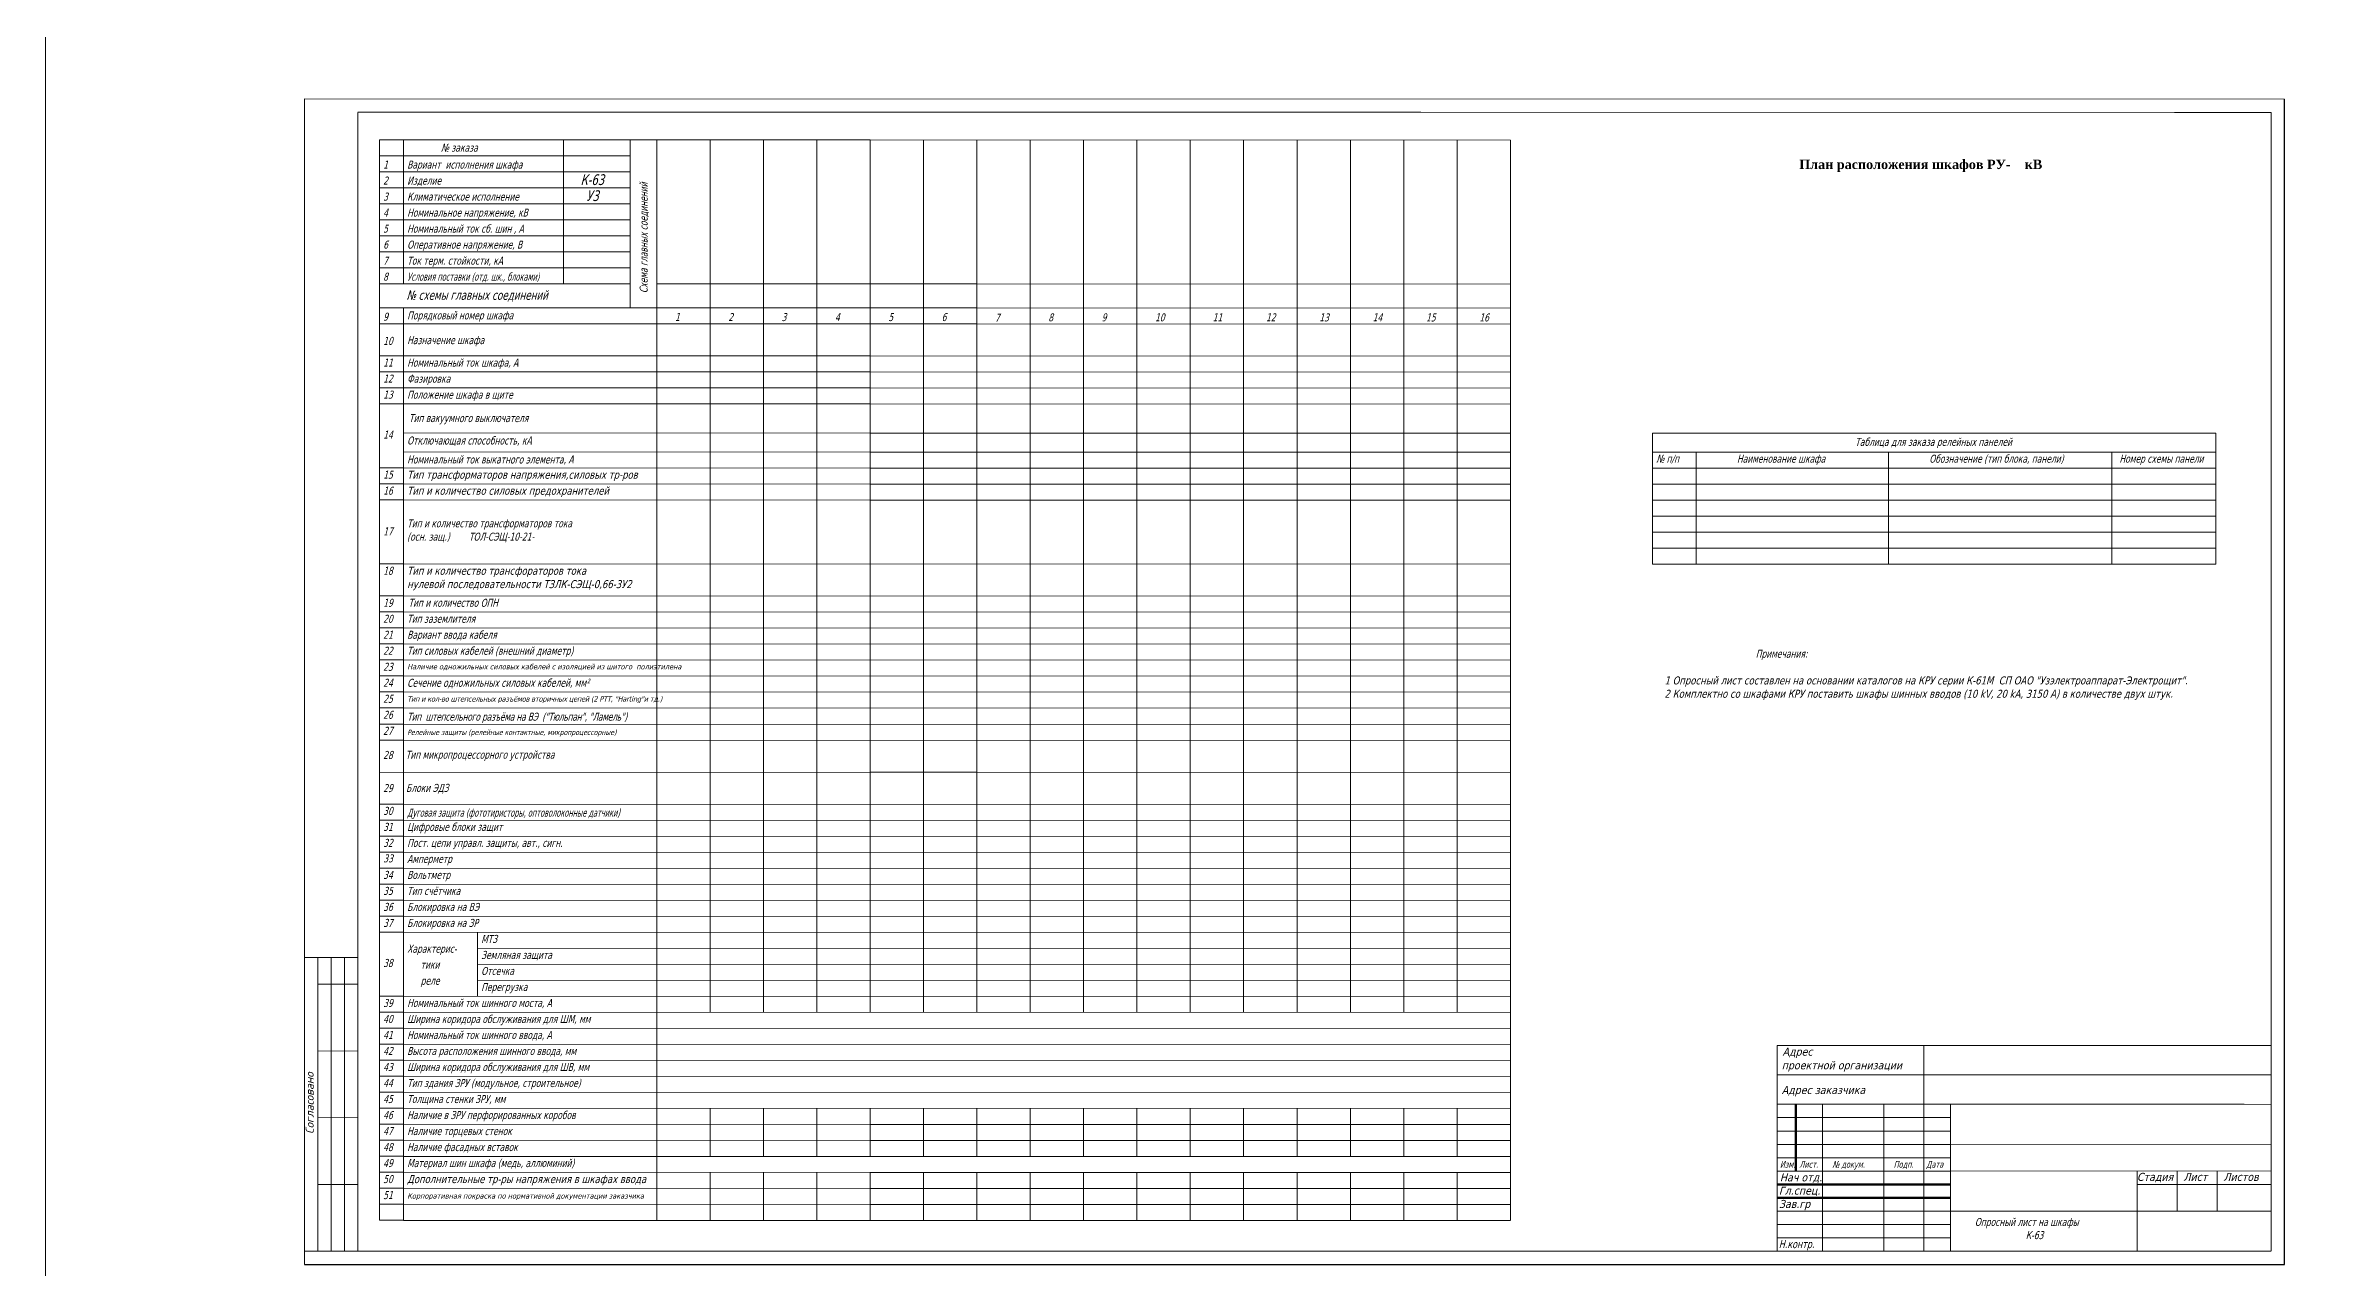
# Model space of a CAD drawing. Header units: millimetres. Extents: x -921 to 41389, y -8091 to 10490.
# Drawn here: x 39819 to 40674, y 9574 to 10032 of the extents above; entities that cross this region are included whole.
import ezdxf
from ezdxf.enums import TextEntityAlignment as Align

# ---------------------------------------------------------------- set-up
doc = ezdxf.new("R2010")
doc.units = ezdxf.units.MM
doc.layers.add('текст', color=7, linetype='Continuous')
doc.styles.add('CYR', font='simplex.shx', dxfattribs={"oblique": 15})
doc.styles.add('S3.5-B', font='TIMESBD.TTF', dxfattribs={"height": 3.5})
doc.styles.add('Tahoma 15', font='TAHOMA.TTF', dxfattribs={"width": 0.8, "oblique": 15})

msp = doc.modelspace()

# ---------------------------------------------------------------- linework, layer by layer
at = {"color": 1, "lineweight": 18}
for p, q in [((39916.087, 9575.04), (39916.087, 10011.891)), ((39916.087, 10011.891), (40658.521, 10011.839)), ((40421.578, 9886.568), (40632.813, 9886.568)), ((40421.578, 9886.568), (40421.578, 9837.45)), ((40632.813, 9886.568), (40632.813, 9837.45)), ((40421.578, 9879.45), (40632.813, 9879.45)), ((40437.882, 9879.45), (40437.882, 9837.45)), ((40509.989, 9879.45), (40509.989, 9837.45)), ((40593.722, 9879.45), (40593.722, 9837.45)), ((40421.578, 9873.45), (40632.813, 9873.45)), ((40421.578, 9867.45), (40632.813, 9867.45)), ((40421.578, 9861.45), (40632.813, 9861.45)), ((40421.578, 9855.45), (40632.813, 9855.45)), ((40421.578, 9849.45), (40632.813, 9849.45)), ((40421.578, 9843.45), (40632.813, 9843.45)), ((40421.578, 9837.45), (40632.813, 9837.45)), ((40653.521, 9580.04), (39916.087, 9580.04)), ((40658.521, 9575.04), (39916.087, 9575.04))]:
    msp.add_line(p, q, dxfattribs=at)
at = {"color": 1}
for p, q in [((40658.521, 9575.04), (40658.521, 10011.839)), ((39916.087, 9575.04), (40658.521, 9575.04))]:
    msp.add_line(p, q, dxfattribs=at)
at = {"color": 7, "lineweight": 18}
for p, q in [((40038.266, 9996.585), (40128.266, 9996.549)), ((40048.266, 9996.585), (40048.266, 9933.585)), ((40048.266, 9996.585), (40048.266, 9915.585)), ((40048.266, 9996.585), (40048.266, 9942.585)), ((40048.266, 9942.585), (40048.266, 9996.585)), ((40048.266, 9996.585), (40048.266, 9915.585)), ((40048.266, 9996.585), (40048.266, 9915.585)), ((40068.266, 9996.585), (40068.266, 9915.585)), ((40088.266, 9996.585), (40088.266, 9915.585)), ((40088.266, 9996.585), (40088.266, 9915.585)), ((40108.266, 9996.585), (40108.266, 9915.585)), ((40108.266, 9996.585), (40108.266, 9915.585)), ((40108.266, 9996.585), (40108.266, 9933.585)), ((40108.266, 9996.585), (40108.266, 9915.585)), ((40128.266, 9996.585), (40128.266, 9669.585)), ((40128.266, 9996.585), (40128.266, 9915.585)), ((40128.266, 9996.541), (40128.266, 9669.585)), ((40128.266, 9996.541), (40368.266, 9996.43)), ((40148.266, 9996.585), (40148.266, 9915.585)), ((40168.266, 9996.525), (40168.266, 9669.515)), ((40168.266, 9996.486), (40168.266, 9915.486)), ((40168.266, 9996.486), (40168.266, 9915.486)), ((40168.266, 9996.387), (40168.268, 9669.509)), ((40168.266, 9996.387), (40168.266, 9942.387)), ((40188.266, 9996.486), (40188.266, 9915.486)), ((40208.266, 9996.486), (40208.266, 9915.486)), ((40208.266, 9996.486), (40208.266, 9915.486)), ((40228.266, 9996.486), (40228.266, 9915.486)), ((40228.266, 9996.486), (40228.266, 9915.486)), ((40248.266, 9996.529), (40248.266, 9669.529)), ((40248.266, 9996.529), (40248.266, 9915.529)), ((40248.266, 9996.486), (40248.266, 9915.486)), ((40248.266, 9996.486), (40248.266, 9915.486)), ((40248.266, 9996.486), (40248.266, 9669.529)), ((40268.266, 9996.529), (40268.266, 9669.456)), ((40288.266, 9996.47), (40288.266, 9669.46)), ((40288.266, 9996.43), (40288.266, 9669.447)), ((40288.266, 9996.43), (40288.266, 9669.447)), ((40288.266, 9996.331), (40288.268, 9669.454)), ((40288.266, 9996.331), (40288.266, 9942.331)), ((40308.266, 9996.43), (40308.266, 9669.439)), ((40328.266, 9996.43), (40328.266, 9669.43)), ((40328.266, 9996.43), (40328.266, 9669.43)), ((40348.266, 9996.43), (40348.266, 9669.422)), ((40348.266, 9996.43), (40348.266, 9669.422)), ((40368.266, 9996.43), (40368.266, 9591.489)), ((40368.266, 9996.43), (40368.266, 9591.489)), ((40108.266, 9987.605), (40108.266, 9933.605)), ((40108.266, 9933.605), (40108.266, 9987.605)), ((40108.266, 9933.605), (40108.266, 9987.605)), ((40048.266, 9969.585), (40048.266, 9915.585)), ((39944.266, 9942.585), (39953.266, 9942.585)), ((39944.266, 9933.585), (39944.266, 9942.585)), ((39953.266, 9942.585), (40013.266, 9942.585)), ((40013.266, 9942.585), (40038.266, 9942.585)), ((40038.266, 9942.585), (40038.266, 9933.585)), ((40048.266, 9942.585), (40048.266, 9933.605)), ((40048.266, 9933.605), (40048.266, 9942.585)), ((40048.266, 9942.585), (40128.266, 9942.552)), ((40128.266, 9942.543), (40168.266, 9942.527)), ((40168.266, 9942.519), (40368.266, 9942.436)), ((39953.266, 9933.585), (39944.266, 9933.585)), ((40013.266, 9933.585), (39953.266, 9933.585)), ((39953.266, 9933.585), (40013.266, 9933.585)), ((39953.266, 9927.585), (39953.266, 9933.585)), ((40038.266, 9933.585), (40013.266, 9933.585)), ((40013.266, 9933.585), (40038.266, 9933.585)), ((40048.266, 9933.585), (40038.266, 9933.585)), ((40048.266, 9933.605), (40128.266, 9933.556)), ((40068.266, 9933.605), (40048.266, 9933.605)), ((40128.266, 9933.605), (40068.266, 9933.605)), ((40148.266, 9933.605), (40128.266, 9933.605)), ((40128.266, 9933.543), (40168.266, 9933.519)), ((40168.266, 9933.589), (40148.266, 9933.605)), ((40368.266, 9933.407), (40168.266, 9933.572)), ((39944.266, 9927.585), (39953.266, 9927.585)), ((39944.266, 9921.585), (39944.266, 9927.585)), ((39944.266, 9915.585), (39944.266, 9921.585)), ((40048.266, 9927.585), (39953.266, 9927.585)), ((39953.266, 9927.585), (39953.266, 9921.585)), ((39953.266, 9927.585), (40048.266, 9927.585)), ((39953.266, 9921.585), (39953.266, 9927.585)), ((39953.266, 9921.585), (39953.266, 9915.585)), ((39953.266, 9915.585), (39953.266, 9921.585)), ((40048.266, 9927.585), (40128.266, 9927.552)), ((40128.266, 9927.536), (40168.266, 9927.522)), ((40168.266, 9927.515), (40368.266, 9927.443)), ((39953.266, 9915.585), (39944.266, 9915.585)), ((39944.266, 9915.585), (39953.266, 9915.585)), ((39953.266, 9915.585), (39944.266, 9915.585)), ((40128.266, 9915.533), (39953.266, 9915.585)), ((39953.266, 9915.585), (40128.266, 9915.533)), ((40128.266, 9915.533), (39953.266, 9915.585)), ((40128.266, 9915.533), (39953.266, 9915.585)), ((39953.266, 9915.585), (40128.266, 9915.533)), ((39953.266, 9909.585), (39953.266, 9915.585)), ((40048.266, 9915.585), (40048.266, 9591.585)), ((40048.266, 9915.585), (40048.266, 9591.585)), ((40048.266, 9915.585), (40048.266, 9591.585)), ((40048.266, 9915.585), (40048.266, 9591.585)), ((40068.266, 9915.585), (40068.266, 9669.585)), ((40088.266, 9915.585), (40088.266, 9669.585)), ((40088.266, 9915.585), (40088.266, 9669.585)), ((40108.266, 9915.585), (40108.266, 9669.585)), ((40128.266, 9915.585), (40128.266, 9669.585)), ((40168.266, 9915.515), (40128.266, 9915.527)), ((40128.266, 9915.527), (40168.266, 9915.515)), ((40168.266, 9915.515), (40128.266, 9915.527)), ((40168.266, 9915.515), (40128.266, 9915.527)), ((40128.266, 9915.527), (40368.266, 9915.508)), ((40148.266, 9915.585), (40148.266, 9669.585)), ((40168.266, 9915.486), (40168.268, 9669.509)), ((40188.266, 9915.486), (40188.266, 9669.486)), ((40208.266, 9915.486), (40208.266, 9669.486)), ((40208.266, 9915.486), (40208.266, 9669.486)), ((40228.266, 9915.486), (40228.266, 9669.486)), ((40228.266, 9915.486), (40228.266, 9669.486)), ((40248.266, 9915.486), (40248.266, 9669.464)), ((40248.266, 9915.486), (40248.266, 9669.464)), ((39944.266, 9903.585), (39953.266, 9903.585)), ((39944.266, 9873.585), (39944.266, 9903.585)), ((40128.266, 9909.533), (39953.266, 9909.585)), ((39953.266, 9909.585), (40128.266, 9909.533)), ((39953.266, 9903.585), (39953.266, 9909.585)), ((40128.266, 9903.533), (39953.266, 9903.585)), ((39953.266, 9903.585), (39953.266, 9885.585)), ((39953.266, 9903.585), (40128.266, 9903.533)), ((39953.266, 9879.585), (39953.266, 9903.585)), ((40368.266, 9909.456), (40128.266, 9909.527)), ((40128.266, 9909.527), (40368.266, 9909.456)), ((40368.266, 9903.456), (40128.266, 9903.527)), ((40128.266, 9903.527), (40368.266, 9903.456)), ((39944.266, 9897.585), (39953.266, 9897.585)), ((39953.266, 9897.585), (40128.266, 9897.533)), ((40128.266, 9897.527), (40368.266, 9897.456)), ((39953.266, 9886.704), (40128.266, 9886.652)), ((40128.266, 9886.646), (40368.266, 9886.575)), ((40128.266, 9879.533), (39953.266, 9879.585)), ((39953.266, 9879.585), (40128.266, 9879.533)), ((39953.266, 9873.585), (39953.266, 9879.585)), ((40368.266, 9879.456), (40128.266, 9879.527)), ((40128.266, 9879.527), (40368.266, 9879.456)), ((40128.266, 9873.533), (39953.266, 9873.585)), ((39953.266, 9873.585), (40128.266, 9873.533)), ((39953.266, 9867.585), (39953.266, 9873.585)), ((40368.266, 9873.456), (40128.266, 9873.527)), ((40128.266, 9873.527), (40368.266, 9873.456)), ((40128.266, 9867.533), (39953.266, 9867.585)), ((40128.266, 9867.533), (39953.266, 9867.585)), ((39953.266, 9867.585), (40128.266, 9867.533)), ((39953.266, 9837.585), (39953.266, 9867.585)), ((40128.266, 9861.533), (39953.266, 9861.585)), ((40128.266, 9861.533), (39953.266, 9861.585)), ((39953.266, 9861.585), (40128.266, 9861.533)), ((40368.266, 9867.456), (40128.266, 9867.527)), ((40368.266, 9867.456), (40128.266, 9867.527)), ((40128.266, 9867.527), (40368.266, 9867.456)), ((40368.266, 9861.456), (40128.266, 9861.527)), ((40368.266, 9861.456), (40128.266, 9861.527)), ((40128.266, 9861.527), (40368.266, 9861.456)), ((39953.266, 9837.585), (40368.266, 9837.462)), ((39953.266, 9825.585), (39953.266, 9831.585)), ((39953.266, 9819.585), (39953.266, 9825.585)), ((39953.266, 9825.585), (40368.266, 9825.462)), ((40368.266, 9819.462), (39953.266, 9819.585)), ((39953.266, 9819.585), (40368.266, 9819.462)), ((39953.266, 9813.585), (39953.266, 9819.585)), ((40368.266, 9813.462), (39953.266, 9813.585)), ((39953.266, 9813.585), (40368.266, 9813.462)), ((39953.266, 9807.585), (39953.266, 9813.585)), ((40368.266, 9807.462), (39953.266, 9807.585)), ((40368.266, 9807.462), (39953.266, 9807.585)), ((39953.266, 9807.585), (40368.266, 9807.462)), ((39953.266, 9801.585), (39953.266, 9807.585)), ((39953.266, 9801.585), (40368.266, 9801.462)), ((39953.266, 9795.585), (40368.266, 9795.462)), ((39953.266, 9789.585), (40368.266, 9789.462)), ((39953.266, 9783.585), (40368.266, 9783.462)), ((39953.266, 9777.585), (40368.266, 9777.462)), ((39944.266, 9753.585), (39944.266, 9771.585)), ((39953.266, 9759.585), (39953.266, 9771.585)), ((39953.266, 9771.585), (40368.266, 9771.462)), ((39944.266, 9759.585), (40368.266, 9759.463)), ((39953.266, 9759.585), (39953.266, 9753.585)), ((39953.266, 9753.585), (39953.266, 9759.585)), ((40128.266, 9759.526), (40168.266, 9759.515)), ((40168.266, 9759.509), (40368.266, 9759.451)), ((39944.266, 9741.585), (39944.266, 9753.585)), ((39953.266, 9753.585), (39953.266, 9741.585)), ((39953.266, 9741.585), (39953.266, 9753.585)), ((39953.266, 9741.585), (39944.266, 9741.585)), ((39944.266, 9741.585), (39944.266, 9729.585)), ((40368.266, 9747.462), (39953.266, 9747.585)), ((39953.266, 9747.585), (40368.266, 9747.462)), ((39953.266, 9747.585), (40368.266, 9747.462)), ((40368.266, 9741.462), (39953.266, 9741.585)), ((39953.266, 9741.585), (40368.266, 9741.462)), ((39953.266, 9735.585), (39953.266, 9741.585)), ((39953.266, 9741.585), (40368.266, 9741.462)), ((39953.266, 9735.585), (40368.266, 9735.462)), ((39953.266, 9729.585), (39953.266, 9735.585)), ((39944.266, 9729.585), (39944.266, 9717.585)), ((39944.266, 9729.585), (39953.266, 9729.585)), ((39953.266, 9723.585), (39944.266, 9723.585)), ((40368.266, 9729.462), (39953.266, 9729.585)), ((39953.266, 9729.585), (40368.266, 9729.462)), ((39953.266, 9717.585), (39953.266, 9729.585)), ((39953.266, 9729.585), (39953.266, 9723.585)), ((40368.266, 9723.462), (39953.266, 9723.585)), ((39953.266, 9723.585), (40368.266, 9723.462)), ((39944.266, 9717.585), (39953.266, 9717.585)), ((39953.266, 9711.585), (39953.266, 9717.585)), ((40368.266, 9717.462), (39953.266, 9717.585)), ((39953.266, 9717.585), (40368.266, 9717.462)), ((39953.266, 9705.585), (39953.266, 9711.585)), ((40368.266, 9711.462), (39953.266, 9711.585)), ((39953.266, 9711.585), (40368.266, 9711.462)), ((39944.266, 9699.585), (39944.266, 9675.585)), ((39953.266, 9699.585), (39953.266, 9705.585)), ((40368.266, 9705.462), (39953.266, 9705.585)), ((40368.266, 9705.462), (39953.266, 9705.585)), ((39953.266, 9705.585), (40368.266, 9705.462)), ((40368.266, 9699.462), (39953.266, 9699.585)), ((39953.266, 9699.585), (40368.266, 9699.462)), ((40368.266, 9699.462), (39953.266, 9699.585)), ((39953.266, 9693.585), (39953.266, 9699.585)), ((39953.266, 9699.585), (40368.266, 9699.462)), ((39953.266, 9699.585), (39953.266, 9675.585)), ((39981.011, 9699.585), (39981.011, 9675.585)), ((39953.266, 9687.585), (39953.266, 9693.585)), ((40368.266, 9693.46), (39981.011, 9693.585)), ((39981.011, 9693.585), (40368.266, 9693.46)), ((39953.266, 9675.585), (39953.266, 9681.585)), ((39953.266, 9675.585), (39953.266, 9681.585)), ((40368.266, 9687.46), (39981.011, 9687.585)), ((39981.011, 9687.585), (40368.266, 9687.46)), ((40368.266, 9681.46), (39981.011, 9681.585)), ((40368.266, 9681.46), (39981.011, 9681.585)), ((39981.011, 9681.585), (40368.266, 9681.46)), ((39953.266, 9669.585), (39953.266, 9675.585)), ((40368.266, 9675.462), (39953.266, 9675.585)), ((39953.266, 9675.585), (40368.266, 9675.462)), ((39953.266, 9669.585), (39953.266, 9675.585)), ((39953.266, 9669.591), (40368.266, 9669.413)), ((39953.266, 9663.585), (40368.266, 9663.501)), ((39953.266, 9657.585), (40368.266, 9657.443)), ((40468.321, 9657.04), (40653.521, 9657.04)), ((40468.321, 9635.04), (40468.321, 9657.04)), ((40523.321, 9657.04), (40523.321, 9635.04)), ((39953.266, 9651.585), (40368.266, 9651.443)), ((39953.266, 9645.585), (40368.266, 9645.446)), ((39953.266, 9639.585), (40368.266, 9639.446)), ((40468.321, 9646.04), (40653.521, 9646.04)), ((39953.266, 9633.585), (40368.266, 9633.462)), ((40068.266, 9633.585), (40068.266, 9615.501)), ((40088.266, 9633.585), (40088.266, 9615.5)), ((40088.266, 9633.585), (40088.266, 9615.5)), ((40108.266, 9633.585), (40108.266, 9615.498)), ((40108.266, 9633.585), (40108.266, 9615.498)), ((40128.266, 9633.585), (40128.266, 9615.497)), ((40128.266, 9633.585), (40128.266, 9615.497)), ((40128.266, 9633.585), (40128.266, 9615.496)), ((40148.266, 9633.585), (40148.266, 9615.585)), ((40168.266, 9633.486), (40168.266, 9615.491)), ((40168.266, 9633.486), (40168.266, 9615.491)), ((40168.266, 9633.486), (40168.266, 9615.491)), ((40168.266, 9633.486), (40168.267, 9615.493)), ((40188.266, 9633.486), (40188.263, 9615.49)), ((40208.266, 9633.486), (40208.266, 9615.489)), ((40208.266, 9633.486), (40208.266, 9615.489)), ((40228.266, 9633.486), (40228.263, 9615.487)), ((40228.266, 9633.486), (40228.263, 9615.487)), ((40248.266, 9633.498), (40248.266, 9615.486)), ((40248.266, 9633.498), (40248.266, 9615.486)), ((40268.266, 9633.492), (40268.266, 9615.484)), ((40288.266, 9633.486), (40288.266, 9615.483)), ((40288.266, 9633.486), (40288.266, 9615.483)), ((40308.266, 9633.48), (40308.266, 9615.482)), ((40328.266, 9633.474), (40328.266, 9615.48)), ((40328.266, 9633.474), (40328.266, 9615.48)), ((40348.266, 9633.468), (40348.266, 9615.479)), ((40348.266, 9633.468), (40348.266, 9615.479)), ((40468.321, 9635.04), (40643.376, 9635.04)), ((40468.321, 9630.04), (40533.321, 9630.04)), ((39953.266, 9627.585), (40368.266, 9627.462)), ((39953.266, 9621.585), (40368.266, 9621.462)), ((40128.266, 9627.527), (40168.266, 9627.515)), ((40128.266, 9621.527), (40168.266, 9621.515)), ((40168.266, 9627.504), (40368.266, 9627.458)), ((40168.266, 9621.515), (40168.266, 9621.515)), ((40168.266, 9621.509), (40368.266, 9621.45)), ((40468.321, 9625.04), (40533.321, 9625.04)), ((39953.266, 9615.509), (40368.266, 9615.48)), ((40128.266, 9615.496), (40168.267, 9615.493)), ((40168.266, 9615.491), (40368.266, 9615.477)), ((40468.321, 9620.04), (40533.321, 9620.04)), ((40468.321, 9615.04), (40533.321, 9615.04)), ((39953.266, 9609.585), (40368.266, 9609.462)), ((39953.266, 9603.585), (40368.266, 9603.462)), ((40068.266, 9609.551), (40068.266, 9597.585)), ((40088.266, 9609.545), (40088.266, 9597.585)), ((40088.266, 9609.545), (40088.266, 9597.585)), ((40108.266, 9609.539), (40108.266, 9597.585)), ((40108.266, 9609.539), (40108.266, 9597.585)), ((40128.266, 9609.533), (40128.266, 9597.585)), ((40128.266, 9609.533), (40128.266, 9597.585)), ((40128.266, 9609.527), (40128.266, 9597.585)), ((40128.266, 9609.527), (40168.267, 9609.515)), ((40128.266, 9603.527), (40168.267, 9603.515)), ((40148.269, 9609.521), (40148.266, 9591.585)), ((40168.266, 9609.509), (40168.266, 9597.486)), ((40168.266, 9609.509), (40168.266, 9597.486)), ((40168.266, 9609.509), (40168.266, 9597.486)), ((40168.266, 9609.509), (40368.266, 9609.45)), ((40168.266, 9603.509), (40368.266, 9603.45)), ((40168.267, 9609.515), (40168.268, 9591.515)), ((40188.262, 9609.504), (40188.261, 9597.504)), ((40208.266, 9609.498), (40208.266, 9597.486)), ((40208.266, 9609.498), (40208.266, 9597.486)), ((40228.262, 9609.492), (40228.261, 9597.492)), ((40228.262, 9609.492), (40228.261, 9597.492)), ((40228.266, 9609.486), (40228.266, 9603.486)), ((40228.266, 9609.486), (40228.266, 9603.486)), ((40248.266, 9609.498), (40248.266, 9591.486)), ((40248.266, 9609.498), (40248.266, 9591.486)), ((40268.266, 9609.492), (40268.266, 9591.494)), ((40288.266, 9609.486), (40288.266, 9591.493)), ((40288.266, 9609.486), (40288.266, 9591.493)), ((40308.266, 9609.48), (40308.266, 9591.492)), ((40328.266, 9609.474), (40328.266, 9591.491)), ((40328.266, 9609.474), (40328.266, 9591.491)), ((40348.266, 9609.468), (40348.266, 9591.49)), ((40348.266, 9609.468), (40348.266, 9591.49)), ((40468.321, 9610.04), (40533.321, 9610.04)), ((40468.321, 9605.04), (40533.321, 9605.04)), ((39953.266, 9597.585), (40368.266, 9597.462)), ((40068.266, 9597.585), (40068.266, 9591.585)), ((40088.266, 9597.585), (40088.266, 9591.585)), ((40088.266, 9597.585), (40088.266, 9591.585)), ((40108.266, 9597.585), (40108.266, 9591.585)), ((40108.266, 9597.585), (40108.266, 9591.585)), ((40128.266, 9597.585), (40128.266, 9591.585)), ((40128.266, 9597.585), (40128.266, 9591.585)), ((40128.266, 9597.585), (40128.266, 9591.585)), ((40128.266, 9597.527), (40168.267, 9597.515)), ((40168.266, 9597.509), (40368.266, 9597.45)), ((40168.266, 9597.486), (40168.266, 9591.486)), ((40168.266, 9597.486), (40168.266, 9591.486)), ((40188.266, 9597.486), (40188.266, 9591.486)), ((40208.266, 9597.486), (40208.266, 9591.486)), ((40208.266, 9597.486), (40208.266, 9591.486)), ((40228.266, 9597.486), (40228.266, 9591.486)), ((40228.266, 9597.486), (40228.266, 9591.486)), ((40468.321, 9600.04), (40533.321, 9600.04)), ((40468.321, 9595.04), (40533.321, 9595.04)), ((39953.266, 9591.509), (40368.227, 9591.486)), ((40468.321, 9590.04), (40533.321, 9590.04)), ((40468.321, 9585.04), (40533.321, 9585.04))]:
    msp.add_line(p, q, dxfattribs=at)
at = {"color": 0, "lineweight": 50}
for p, q in [((40475.321, 9610.04), (40475.321, 9635.04)), ((40468.321, 9605.04), (40533.321, 9605.04)), ((40468.321, 9600.04), (40533.321, 9600.04))]:
    msp.add_line(p, q, dxfattribs=at)
at = {"color": 1, "lineweight": 18}
msp.add_lwpolyline([(39819.066, 10489.756), (41389.312, 10489.756), (41389.312, 9285.234), (39819.066, 9285.286)], close=True, dxfattribs=at)
at = {"color": 1, "lineweight": 18, "const_width": 0.35}
for points in [[(39936.087, 9580.028), (39936.087, 10006.891)], [(40653.521, 10006.828), (39936.087, 10006.891)]]:
    msp.add_lwpolyline(points, dxfattribs=at)
at = {"color": 1, "lineweight": 50, "const_width": 0.35}
msp.add_lwpolyline([(40653.521, 9580.04), (40653.521, 10006.828)], dxfattribs=at)
at = {"color": 7, "lineweight": 18}
for points in [[(39944.266, 9996.585), (39953.266, 9996.585), (39953.266, 9990.585), (39944.266, 9990.585)], [(39944.266, 9990.585), (39953.266, 9990.585), (39953.266, 9984.585), (39944.266, 9984.585)], [(39953.266, 9996.585), (40013.266, 9996.585), (40013.266, 9990.585), (39953.266, 9990.585)], [(39953.266, 9990.585), (40013.266, 9990.585), (40013.266, 9984.585), (39953.266, 9984.585)], [(40013.266, 9996.585), (40038.266, 9996.585), (40038.266, 9990.585), (40013.266, 9990.585)], [(40013.266, 9990.585), (40038.266, 9990.585), (40038.266, 9984.585), (40013.266, 9984.585)], [(39944.266, 9984.585), (39953.266, 9984.585), (39953.266, 9978.585), (39944.266, 9978.585)], [(39953.266, 9984.585), (40013.266, 9984.585), (40013.266, 9978.585), (39953.266, 9978.585)], [(40013.266, 9984.585), (40038.266, 9984.585), (40038.266, 9978.585), (40013.266, 9978.585)], [(39944.266, 9978.585), (39953.266, 9978.585), (39953.266, 9972.585), (39944.266, 9972.585)], [(39944.266, 9972.585), (39953.266, 9972.585), (39953.266, 9966.585), (39944.266, 9966.585)], [(39953.266, 9978.585), (40013.266, 9978.585), (40013.266, 9972.585), (39953.266, 9972.585)], [(39953.266, 9972.585), (40013.266, 9972.585), (40013.266, 9966.585), (39953.266, 9966.585)], [(40013.266, 9978.585), (40038.266, 9978.585), (40038.266, 9972.585), (40013.266, 9972.585)], [(40013.266, 9972.585), (40038.266, 9972.585), (40038.266, 9966.585), (40013.266, 9966.585)], [(39944.266, 9966.585), (39953.266, 9966.585), (39953.266, 9960.585), (39944.266, 9960.585)], [(39953.266, 9966.585), (40013.266, 9966.585), (40013.266, 9960.585), (39953.266, 9960.585)], [(40013.266, 9966.585), (40038.266, 9966.585), (40038.266, 9960.585), (40013.266, 9960.585)], [(39944.266, 9960.585), (39953.266, 9960.585), (39953.266, 9954.585), (39944.266, 9954.585)], [(39944.266, 9954.585), (39953.266, 9954.585), (39953.266, 9948.585), (39944.266, 9948.585)], [(39953.266, 9960.585), (40013.266, 9960.585), (40013.266, 9954.585), (39953.266, 9954.585)], [(39953.266, 9954.585), (40013.266, 9954.585), (40013.266, 9948.585), (39953.266, 9948.585)], [(40013.266, 9960.585), (40038.266, 9960.585), (40038.266, 9954.585), (40013.266, 9954.585)], [(40013.266, 9954.585), (40038.266, 9954.585), (40038.266, 9948.585), (40013.266, 9948.585)], [(39944.266, 9948.585), (39953.266, 9948.585), (39953.266, 9942.585), (39944.266, 9942.585)], [(39953.266, 9948.585), (40013.266, 9948.585), (40013.266, 9942.585), (39953.266, 9942.585)], [(40013.266, 9948.585), (40038.266, 9948.585), (40038.266, 9942.585), (40013.266, 9942.585)], [(39944.266, 9933.585), (39953.266, 9933.585), (39953.266, 9927.585), (39944.266, 9927.585)], [(39944.266, 9915.585), (39953.266, 9915.585), (39953.266, 9909.585), (39944.266, 9909.585)], [(39944.266, 9909.585), (39953.266, 9909.585), (39953.266, 9903.585), (39944.266, 9903.585)], [(39944.266, 9903.585), (39953.266, 9903.585), (39953.266, 9897.585), (39944.266, 9897.585)], [(39944.266, 9873.585), (39953.266, 9873.585), (39953.266, 9867.585), (39944.266, 9867.585)], [(39944.266, 9867.585), (39953.266, 9867.585), (39953.266, 9861.585), (39944.266, 9861.585)], [(39944.266, 9861.585), (39953.266, 9861.585), (39953.266, 9837.585), (39944.266, 9837.585)], [(39944.266, 9837.585), (39953.266, 9837.585), (39953.266, 9825.585), (39944.266, 9825.585)], [(39944.266, 9825.585), (39953.266, 9825.585), (39953.266, 9819.585), (39944.266, 9819.585)], [(39944.266, 9819.585), (39953.266, 9819.585), (39953.266, 9813.585), (39944.266, 9813.585)], [(39944.266, 9813.585), (39953.266, 9813.585), (39953.266, 9807.585), (39944.266, 9807.585)], [(39944.266, 9807.585), (39953.266, 9807.585), (39953.266, 9801.585), (39944.266, 9801.585)], [(39944.266, 9801.585), (39953.266, 9801.585), (39953.266, 9795.585), (39944.266, 9795.585)], [(39944.266, 9795.585), (39953.266, 9795.585), (39953.266, 9789.585), (39944.266, 9789.585)], [(39944.266, 9789.585), (39953.266, 9789.585), (39953.266, 9783.585), (39944.266, 9783.585)], [(39944.266, 9783.585), (39953.266, 9783.585), (39953.266, 9777.585), (39944.266, 9777.585)], [(39944.266, 9777.585), (39953.266, 9777.585), (39953.266, 9771.585), (39944.266, 9771.585)], [(39944.266, 9747.585), (39953.266, 9747.585), (39953.266, 9741.585), (39944.266, 9741.585)], [(39944.266, 9741.585), (39953.266, 9741.585), (39953.266, 9735.585), (39944.266, 9735.585)], [(39944.266, 9717.585), (39953.266, 9717.585), (39953.266, 9711.585), (39944.266, 9711.585)], [(39944.266, 9711.585), (39953.266, 9711.585), (39953.266, 9705.585), (39944.266, 9705.585)], [(39944.266, 9705.585), (39953.266, 9705.585), (39953.266, 9699.585), (39944.266, 9699.585)], [(39944.266, 9675.585), (39953.266, 9675.585), (39953.266, 9669.585), (39944.266, 9669.585)], [(39944.266, 9675.585), (39953.266, 9675.585), (39953.266, 9669.585), (39944.266, 9669.585)], [(39944.266, 9669.585), (39953.266, 9669.585), (39953.266, 9663.585), (39944.266, 9663.585)], [(39944.266, 9663.585), (39953.266, 9663.585), (39953.266, 9657.585), (39944.266, 9657.585)], [(39944.266, 9657.585), (39953.266, 9657.585), (39953.266, 9651.585), (39944.266, 9651.585)], [(39944.266, 9651.585), (39953.266, 9651.585), (39953.266, 9645.585), (39944.266, 9645.585)], [(39944.266, 9645.585), (39953.266, 9645.585), (39953.266, 9639.585), (39944.266, 9639.585)], [(39944.266, 9639.585), (39953.266, 9639.585), (39953.266, 9633.585), (39944.266, 9633.585)], [(39944.266, 9633.585), (39953.266, 9633.585), (39953.266, 9627.585), (39944.266, 9627.585)], [(39944.266, 9627.585), (39953.266, 9627.585), (39953.266, 9621.585), (39944.266, 9621.585)], [(39944.266, 9621.585), (39953.266, 9621.585), (39953.266, 9615.585), (39944.266, 9615.585)], [(39944.266, 9615.585), (39953.266, 9615.585), (39953.266, 9609.585), (39944.266, 9609.585)], [(39944.266, 9609.585), (39953.266, 9609.585), (39953.266, 9603.585), (39944.266, 9603.585)], [(39944.266, 9603.585), (39953.266, 9603.585), (39953.266, 9597.585), (39944.266, 9597.585)], [(39944.266, 9597.585), (39953.266, 9597.585), (39953.266, 9591.585), (39944.266, 9591.585)]]:
    msp.add_lwpolyline(points, close=True, dxfattribs=at)
at = {"color": 1, "const_width": 0.35}
for points in [[(39916.087, 9690.031), (39936.087, 9690.031)], [(39921.087, 9580.031), (39921.087, 9690.031)], [(39926.087, 9580.031), (39926.087, 9690.031)], [(39931.087, 9580.031), (39931.087, 9690.031)], [(39921.087, 9680.031), (39936.087, 9680.031)], [(39921.087, 9655.031), (39936.087, 9655.031)], [(39921.087, 9630.031), (39936.087, 9630.031)], [(39921.087, 9605.031), (39936.087, 9605.031)], [(39916.087, 9580.04), (40653.137, 9580.04)]]:
    msp.add_lwpolyline(points, dxfattribs=at)
at = {"color": 0, "lineweight": 50, "const_width": 0.35}
for points in [[(40468.321, 9635.04), (40653.321, 9635.04)], [(40468.321, 9580.04), (40468.321, 9635.04)], [(40485.321, 9580.04), (40485.321, 9635.04)], [(40508.321, 9580.04), (40508.321, 9635.04)]]:
    msp.add_lwpolyline(points, dxfattribs=at)
at = {"color": 7, "lineweight": 18, "const_width": 0.35}
for points in [[(40523.321, 9580.04), (40523.321, 9635.04)], [(40533.321, 9580.04), (40533.321, 9635.04)], [(40653.521, 9580.04), (40653.521, 9635.04)], [(40533.321, 9620.04), (40653.321, 9620.04)], [(40533.321, 9610.04), (40653.321, 9610.04)], [(40603.321, 9580.04), (40603.321, 9610.04)], [(40603.321, 9605.04), (40653.321, 9605.04)], [(40618.321, 9595.04), (40618.321, 9610.04)], [(40633.321, 9595.04), (40633.321, 9610.04)], [(40533.321, 9595.04), (40653.321, 9595.04)]]:
    msp.add_lwpolyline(points, dxfattribs=at)

# ---------------------------------------------------------------- texts
at = {"color": 7, "lineweight": 18, "style": 'Tahoma 15', "oblique": 15, "width": 0.8}
for s, height, p in [('К-63', 4, (40019.621, 9979.614)), ('У3', 4, (40021.75, 9973.614)), ('1', 3, (40055.026, 9928.614)), ('2', 3, (40075.026, 9928.614)), ('3', 3, (40095.026, 9928.614)), ('4', 3, (40115.026, 9928.614)), ('5', 3, (40135.026, 9928.614)), ('6', 3, (40155.026, 9928.614)), ('7', 3, (40175.026, 9928.407)), ('8', 3, (40195.026, 9928.506)), ('9', 3, (40215.026, 9928.506)), ('10', 3, (40235.026, 9928.506)), ('11', 3, (40256.624, 9928.498)), ('12', 3, (40276.624, 9928.491)), ('13', 3, (40296.624, 9928.484)), ('14', 3, (40316.624, 9928.506)), ('15', 3, (40336.624, 9928.469)), ('16', 3, (40356.624, 9928.462)), ('Опросный лист на шкафы  ', 3, (40542.419, 9589.443)), ('К-63', 3, (40561.486, 9584.529))]:
    msp.add_text(s, height=height, dxfattribs=at).set_placement(p)
at = {"color": 7, "lineweight": 18, "style": 'Tahoma 15', "oblique": 15}
for s, p in [('Адрес', (40470.323, 9653.27)), ('проектной организации', (40470.011, 9648.179)), ('Адрес заказчика', (40470.011, 9638.905)), ('Гл.спец.', (40468.953, 9601.201)), ('Нач отд.', (40469.321, 9606.166)), ('Стадия', (40603.208, 9606.34)), ('Лист', (40620.608, 9606.34)), ('Листов', (40635.608, 9606.34)), ('Зав.гр', (40468.953, 9596.201))]:
    msp.add_text(s, height=3, dxfattribs=at).set_placement(p)
at = {"color": 0, "style": 'CYR', "oblique": 15}
msp.add_text('Согласовано', height=3, rotation=90, dxfattribs=at).set_placement((39919.57, 9623.946))
at = {"color": 0, "linetype": 'ByBlock', "lineweight": 50, "style": 'Tahoma 15', "oblique": 15, "width": 0.8}
for s, p in [('Изм.', (40469.321, 9611.29)), ('Лист.', (40476.621, 9611.29)), ('№ докум.', (40489.023, 9611.29)), ('Подп.', (40511.975, 9611.29)), ('Дата', (40524.206, 9611.29))]:
    msp.add_text(s, height=2.5, dxfattribs=at).set_placement(p)
at = {"color": 7, "lineweight": 18, "style": 'Tahoma 15', "oblique": 15, "width": 0.829374}
msp.add_text('Н.контр.', height=3, dxfattribs=at).set_placement((40468.894, 9581.148), (40482.255, 9581.148), align=Align.FIT)
at = {"color": 7, "lineweight": 18, "char_height": 3, "attachment_point": 1, "style": 'Tahoma 15'}
for s, insert in [('1', (39945.634, 9988.755)), ('2', (39945.634, 9982.755)), ('3', (39945.634, 9976.755)), ('5', (39945.634, 9964.755)), ('4', (39945.634, 9970.755)), ('6', (39945.634, 9958.755)), ('8', (39945.634, 9946.755)), ('7', (39945.634, 9952.755)), ('9', (39945.634, 9931.755)), ('10', (39945.634, 9922.685)), ('11', (39945.634, 9914.527)), ('12', (39945.634, 9908.527)), ('13', (39945.634, 9902.527)), ('14', (39945.634, 9887.533)), ('№ п/п', (40422.988, 9878.527)), ('Наименование шкафа', (40453.227, 9878.527)), ('Таблица для заказа релейных панелей', (40497.542, 9884.837)), ('Обозначение (тип блока, панели)', (40525.333, 9878.527)), ('Номер схемы панели', (40596.63, 9878.527)), ('15', (39945.634, 9872.527)), ('16', (39945.634, 9866.527)), ('17', (39945.634, 9851.269)), ('18', (39945.634, 9836.527)), ('20', (39945.634, 9818.527)), ('19', (39945.634, 9824.527)), ('21', (39945.634, 9812.527)), ('22', (39945.634, 9806.527)), ('23', (39945.634, 9800.527)), ('                                      Примечания:\\P\\P{\\W0.9;1 Опросный лист составлен на основании каталогов на КРУ серии К-61М  СП ОАО "Узэлектроаппарат-Электрощит".\\P2 Комплектно со шкафами КРУ поставить шкафы шинных вводов (10 kV, 20 kA, 3150 A) в количестве двух штук.\\P       }', (40426.055, 9805.427)), ('24', (39945.634, 9794.527)), ('25', (39945.634, 9788.527)), ('26', (39945.634, 9782.527)), ('27', (39945.634, 9776.527)), ('28', (39945.634, 9767.485)), ('29', (39945.634, 9755.075)), ('30', (39945.634, 9746.527)), ('31', (39945.634, 9740.527)), ('32', (39945.634, 9734.527)), ('33', (39945.702, 9728.735)), ('34', (39945.634, 9722.527)), ('35', (39945.634, 9716.527)), ('36', (39945.634, 9710.527)), ('37', (39945.634, 9704.527)), ('38', (39945.634, 9689.527)), ('39', (39945.634, 9674.527)), ('40', (39945.634, 9668.527)), ('41', (39945.634, 9662.527)), ('42', (39945.634, 9656.527)), ('43', (39945.634, 9650.527)), ('44', (39945.634, 9644.527)), ('45', (39945.634, 9638.527)), ('46', (39945.634, 9632.527)), ('47', (39945.634, 9626.527)), ('48', (39945.634, 9620.527)), ('49', (39945.634, 9614.527)), ('50', (39945.634, 9608.527)), ('51', (39945.634, 9602.527))]:
    msp.add_mtext(s, dxfattribs=dict(at, insert=insert))
at = {"color": 1, "lineweight": 18, "attachment_point": 1, "style": 'Tahoma 15'}
for s, insert, char_height in [('Вариант  исполнения шкафа', (39954.634, 9988.755), 3), ('{\\fTahoma|b0|i0|c204|p34;             № заказа}', (39955.634, 9995.114), 3), ('Изделие ', (39954.634, 9982.755), 3), ('{\\fTahoma|b0|i0|c204|p34;Климатическое исполнение}', (39954.634, 9976.755), 3), ('Номинальное напряжение, кВ', (39954.634, 9970.755), 3), ('Номинальный ток сб. шин , А', (39954.634, 9964.755), 3), ('Оперативное напряжение, В', (39954.634, 9958.755), 3), ('{\\W0.7;Условия поставки (отд. шк., блоками)}', (39954.634, 9946.755), 3), ('Ток терм. стойкости, кА', (39954.634, 9952.755), 3), ('№ схемы главных соединений', (39954.392, 9940.07), 3.5), ('{\\fTahoma|b0|i0|c204|p34;Порядковый номер шкафа}', (39954.634, 9932.247), 3), ('{\\fTahoma|b0|i0|c204|p34;Назначение шкафа}', (39954.634, 9922.957), 3), ('{\\fTahoma|b0|i0|c204|p34;Номинальный ток шкафа, А}', (39954.634, 9914.527), 3), ('{\\fTahoma|b0|i0|c204|p34;Фазировка}', (39954.634, 9908.527), 3), ('Положение шкафа в щите', (39954.634, 9902.527), 3), ('Тип вакуумного выключателя', (39955.299, 9893.755), 3), ('Номинальный ток выкатного элемента, А', (39954.634, 9878.226), 3), ('Отключающая способность, кА', (39954.634, 9885.345), 3), ('{\\W0.9;Тип трансформаторов напряжения,силовых тр-ров}', (39954.634, 9872.527), 3), ('{\\W0.9;Тип и количество силовых предохранителей}', (39954.634, 9866.527), 3), ('Тип и количество трансформаторов тока \\P(осн. защ.)        ТОЛ-СЭЩ-10-21-', (39954.634, 9854.304), 3), ('{\\W0.9;Тип и количество трансфораторов тока \\Pнулевой последовательности ТЗЛК-СЭЩ-0,66-3У2 }', (39954.634, 9836.527), 3), ('Тип заземлителя', (39954.634, 9818.527), 3), ('Тип и количество ОПН', (39955.096, 9824.528), 3), ('{\\fTahoma|b0|i0|c204|p34;Вариант ввода кабеля}', (39954.634, 9812.527), 3), ('{\\W0.9;Наличие одножильных силовых кабелей с изоляцией из шитого  полиэтилена}', (39954.634, 9800.072), 2), ('Тип силовых кабелей (внешний диаметр)', (39954.634, 9806.527), 3), ('Сечение одножильных силовых кабелей, мм²', (39954.634, 9794.527), 3), ('{\\W0.9;\\T0.95;Тип и кол-во штепсельных разъёмов вторичных цепей (2 РТТ, "Harting"и тд.)}', (39954.634, 9787.978), 2), ('Релейные защиты (релейные контактные, микропроцессорные)', (39954.634, 9775.462), 2), ('{\\W0.8;\\T0.95;Тип  штепсельного разъёма на ВЭ  ("Тюльпан", "Ламель")}', (39954.634, 9781.825), 3), ('Тип микропроцессорного устройства', (39954.081, 9767.589), 3), ('Блоки ЭДЗ ', (39954.222, 9755.136), 3), ('{\\W0.7;Дуговая защита (фототиристоры, оптоволоконные датчики)}', (39954.634, 9745.847), 3), ('{\\fTahoma|b0|i0|c204|p34;Цифровые блоки защит}', (39954.634, 9740.527), 3), ('Пост. цепи управл. защиты, авт., сигн.  ', (39954.634, 9734.527), 3), ('Амперметр ', (39954.634, 9728.527), 3), ('Вольтметр ', (39954.634, 9722.527), 3), ('Тип счётчика ', (39954.634, 9716.527), 3), ('{\\fTahoma|b0|i0|c204|p34;Блокировка на ВЭ}', (39954.634, 9710.527), 3), ('{\\fTahoma|b0|i0|c204|p34;Блокировка на ЗР}', (39954.634, 9704.527), 3), ('МТЗ', (39982.38, 9698.527), 3), ('Характерис-', (39954.634, 9694.85), 3), ('Земляная защита', (39982.38, 9692.527), 3), ('реле', (39959.674, 9682.85), 3), ('тики', (39959.674, 9688.85), 3), ('Перегрузка', (39982.38, 9680.527), 3), ('Отсечка', (39982.38, 9686.527), 3), ('Номинальный ток шинного моста, А', (39954.634, 9674.527), 3), ('Ширина коридора обслуживания для ШМ, мм', (39954.634, 9668.527), 3), ('Номинальный ток шинного ввода, А', (39954.634, 9662.527), 3), ('Высота расположения шинного ввода, мм', (39954.634, 9656.527), 3), ('Ширина коридора обслуживания для ШВ, мм', (39954.634, 9650.527), 3), ('Тип здания ЗРУ (модульное, строительное)', (39954.634, 9644.527), 3), ('Толщина стенки ЗРУ, мм', (39954.634, 9638.527), 3), ('Наличие в ЗРУ перфорированных коробов', (39954.634, 9632.527), 3), ('Наличие торцевых стенок', (39954.634, 9626.527), 3), ('Наличие фасадных вставок', (39954.634, 9620.527), 3), ('Материал шин шкафа (медь, аллюминий)', (39954.634, 9614.527), 3), ('{\\W0.9;Дополнительные тр-ры напряжения в шкафах ввода}', (39954.634, 9608.527), 3), ('{\\W0.9;Корпоративная покраска по нормативной документации заказчика}', (39954.634, 9601.708), 2)]:
    msp.add_mtext(s, dxfattribs=dict(at, insert=insert, char_height=char_height))
at = {"color": 7, "lineweight": 18, "insert": (40041.78, 9939.072), "char_height": 3, "attachment_point": 1, "rotation": 90, "style": 'Tahoma 15'}
msp.add_mtext('{\\fTahoma|b0|i0|c204|p34;Схема главных соединений}', dxfattribs=at)
at = {"layer": 'текст', "style": 'S3.5-B'}
msp.add_text('План расположения шкафов РУ-    кВ', height=3.5, dxfattribs=at).set_placement((40476.574, 9985.588))

doc.saveas('drawing.dxf')
